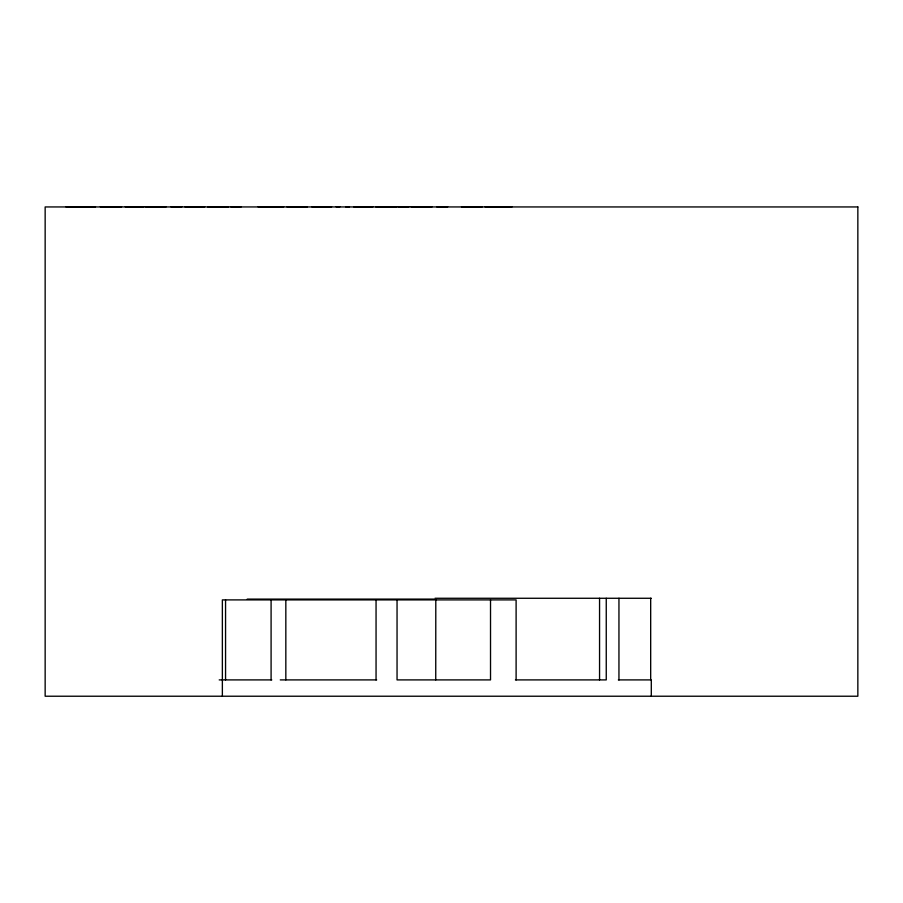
<?xml version="1.0" encoding="UTF-8"?>
<svg xmlns="http://www.w3.org/2000/svg" width="903" height="903" viewBox="0 0 903 903"><rect width="100%" height="100%" fill="white"/><g stroke="black" fill="none" stroke-linecap="round" stroke-linejoin="round"><path stroke-width="1.35" d="M65.885 206.776L95.504 206.776M100.312 206.776L121.623 206.776M125.246 206.776L143.916 206.776M145.597 206.776L166.175 206.776M170.927 206.776L181.887 206.776M184.878 206.776L204.71 206.776M207.588 206.776L228.583 206.776M230.796 206.776L241.27 206.776M258.032 206.776L283.7 206.776M286.872 206.776L307.438 206.776M311.795 206.776L331.627 206.776M336.153 206.776L339.946 206.776M345.623 206.776L349.472 206.776M353.66 206.776L372.939 206.776M375.682 206.776L396.981 206.776M398.392 206.776L408.867 206.776M411.125 206.776L432.119 206.776M436.725 206.776L447.685 206.776M461.501 206.776L482.326 206.776M484.99 206.776L512.125 206.776M435.009 598.271L651.3 598.271M247.23 599.118L434.083 599.107M219.203 679.903L271.769 679.903M280.269 679.903L376.675 679.903M515.421 679.903L606.252 679.903L606.252 598.271M618.352 679.903L650.679 679.903L650.679 598.271M651.3 679.903L651.3 696.224M618.95 598.271L618.95 679.903M599.558 598.271L599.558 679.903M516.11 679.903L516.11 599.897L222.364 599.897L222.364 696.224M490.521 599.897L490.521 679.903L397.049 679.903L397.049 599.897M435.799 599.897L435.743 679.903M376.054 599.897L376.054 679.903M285.833 599.897L285.833 679.903M271.092 599.897L271.092 679.903M225.558 599.897L225.558 679.903M857.85 206.945L45.15 206.945L45.15 696.224L857.85 696.224L857.85 206.945"/></g></svg>
